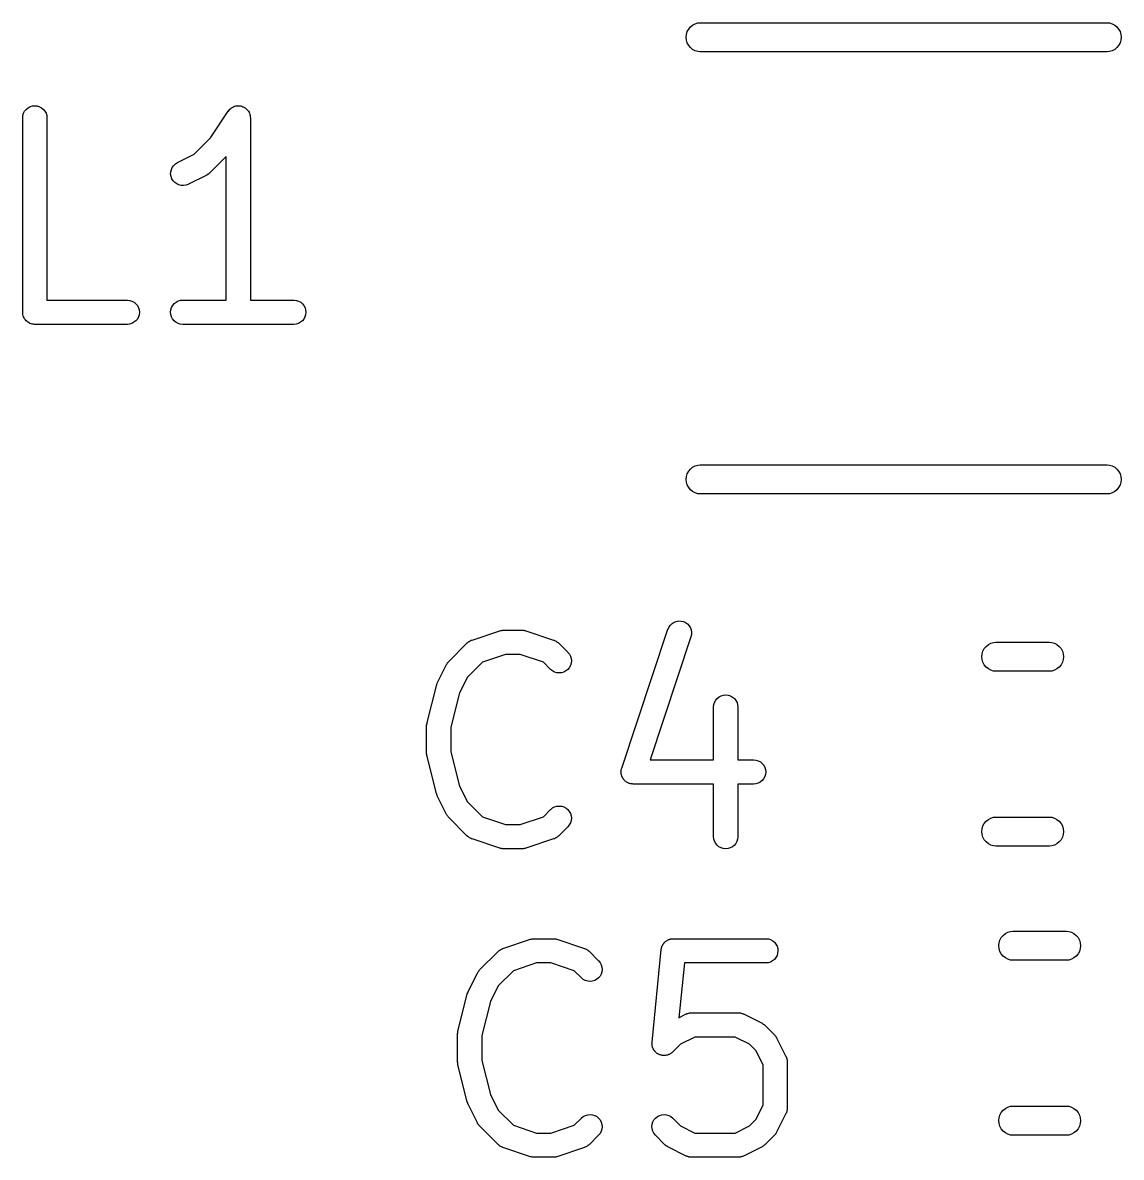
# Model space of a CAD drawing. Extents: x 128.9 to 162, y -124.8 to -58.6.
# Drawn here: x 132.913 to 137.436, y -82.581 to -77.91 of the extents above; entities that cross this region are included whole.
import ezdxf

# ---------------------------------------------------------------- set-up
doc = ezdxf.new("R2010")
doc.units = 0
doc.layers.add('BLACK', color=7, linetype='CONTINUOUS')

msp = doc.modelspace()

# ---------------------------------------------------------------- linework, layer by layer
at = {"layer": 'BLACK', "linetype": 'CONTINUOUS'}
for p, q in [((135.693, -77.9109), (135.702, -77.91)), ((135.702, -77.91), (137.378, -77.91)), ((137.378, -77.91), (137.387, -77.9109)), ((135.646, -77.9582), (135.649, -77.9469)), ((135.649, -77.9469), (135.655, -77.9365)), ((135.655, -77.9365), (135.662, -77.9274)), ((135.662, -77.9274), (135.671, -77.9199)), ((135.671, -77.9199), (135.682, -77.9143)), ((135.682, -77.9143), (135.693, -77.9109)), ((137.387, -77.9109), (137.398, -77.9143)), ((137.398, -77.9143), (137.409, -77.9199)), ((137.409, -77.9199), (137.418, -77.9274)), ((137.418, -77.9274), (137.425, -77.9365)), ((137.425, -77.9365), (137.431, -77.9469)), ((137.431, -77.9469), (137.434, -77.9582)), ((135.644, -77.97), (135.646, -77.9582)), ((135.646, -77.9818), (135.644, -77.97)), ((135.649, -77.9931), (135.646, -77.9818)), ((135.655, -78.0035), (135.649, -77.9931)), ((135.662, -78.0126), (135.655, -78.0035)), ((137.425, -78.0035), (137.418, -78.0126)), ((137.431, -77.9931), (137.425, -78.0035)), ((137.434, -77.9818), (137.431, -77.9931)), ((137.434, -77.9582), (137.436, -77.97)), ((137.436, -77.97), (137.434, -77.9818)), ((135.671, -78.0201), (135.662, -78.0126)), ((135.682, -78.0257), (135.671, -78.0201)), ((135.693, -78.0291), (135.682, -78.0257)), ((135.702, -78.03), (135.693, -78.0291)), ((137.378, -78.03), (135.702, -78.03)), ((137.387, -78.0291), (137.378, -78.03)), ((137.398, -78.0257), (137.387, -78.0291)), ((137.409, -78.0201), (137.398, -78.0257)), ((137.418, -78.0126), (137.409, -78.0201)), ((132.914, -78.2915), (132.917, -78.2822)), ((132.917, -78.2822), (132.921, -78.2737)), ((132.921, -78.2737), (132.928, -78.2662)), ((132.928, -78.2662), (132.935, -78.2601)), ((132.935, -78.2601), (132.944, -78.2555)), ((132.944, -78.2555), (132.953, -78.2528)), ((132.953, -78.2528), (132.963, -78.2519)), ((132.963, -78.2519), (132.973, -78.2529)), ((132.973, -78.2529), (132.982, -78.2558)), ((132.982, -78.2558), (132.991, -78.2605)), ((132.991, -78.2605), (132.998, -78.2667)), ((132.998, -78.2667), (133.004, -78.2742)), ((133.004, -78.2742), (133.009, -78.2828)), ((133.009, -78.2828), (133.012, -78.2922)), ((133.686, -78.3843), (133.759, -78.2742)), ((133.759, -78.2742), (133.76, -78.2737)), ((133.76, -78.2736), (133.763, -78.27)), ((133.76, -78.2737), (133.76, -78.2736)), ((133.76, -78.2737), (133.76, -78.2737)), ((133.76, -78.2737), (133.76, -78.2737)), ((133.763, -78.27), (133.766, -78.2662)), ((133.766, -78.2661), (133.77, -78.2631)), ((133.766, -78.2662), (133.766, -78.2661)), ((133.766, -78.2662), (133.766, -78.2662)), ((133.77, -78.2631), (133.773, -78.2601)), ((133.773, -78.26), (133.778, -78.2577)), ((133.773, -78.2601), (133.773, -78.26)), ((133.773, -78.26), (133.773, -78.26)), ((133.778, -78.2577), (133.782, -78.2555)), ((133.782, -78.2555), (133.787, -78.2541)), ((133.782, -78.2555), (133.782, -78.2555)), ((133.782, -78.2555), (133.782, -78.2555)), ((133.787, -78.2541), (133.791, -78.2528)), ((133.791, -78.2528), (133.791, -78.2528)), ((133.791, -78.2528), (133.792, -78.2528)), ((133.792, -78.2528), (133.796, -78.2523)), ((133.796, -78.2523), (133.801, -78.2519)), ((133.801, -78.2519), (133.801, -78.2519)), ((133.801, -78.2519), (133.806, -78.2524)), ((133.801, -78.2519), (133.801, -78.2519)), ((133.806, -78.2524), (133.811, -78.2529)), ((133.811, -78.2529), (133.811, -78.2529)), ((133.811, -78.2529), (133.811, -78.2529)), ((133.811, -78.2529), (133.815, -78.2542)), ((133.815, -78.2542), (133.82, -78.2558)), ((133.82, -78.2558), (133.82, -78.2558)), ((133.82, -78.2558), (133.82, -78.2558)), ((133.82, -78.2558), (133.824, -78.258)), ((133.824, -78.258), (133.829, -78.2605)), ((133.829, -78.2605), (133.829, -78.2605)), ((133.829, -78.2605), (133.829, -78.2605)), ((133.829, -78.2605), (133.832, -78.2635)), ((133.832, -78.2635), (133.836, -78.2667)), ((133.836, -78.2667), (133.836, -78.2667)), ((133.836, -78.2667), (133.836, -78.2667)), ((133.836, -78.2667), (133.839, -78.27)), ((133.839, -78.27), (133.842, -78.2742)), ((133.842, -78.2742), (133.842, -78.2743)), ((133.842, -78.2743), (133.842, -78.2743)), ((133.842, -78.2743), (133.845, -78.2784)), ((133.845, -78.2784), (133.847, -78.2828)), ((133.847, -78.2828), (133.847, -78.2829)), ((133.847, -78.2829), (133.847, -78.2829)), ((133.847, -78.2829), (133.848, -78.2875)), ((132.913, -78.3012), (132.914, -78.2915)), ((132.913, -78.3019), (132.913, -78.3012)), ((132.913, -79.1019), (132.913, -78.3019)), ((133.012, -78.2922), (133.013, -78.3019)), ((133.013, -78.3019), (133.013, -79.0519)), ((133.848, -78.2875), (133.85, -78.2922)), ((133.85, -78.2922), (133.85, -78.2922)), ((133.85, -78.2922), (133.85, -78.2923)), ((133.85, -78.2923), (133.85, -78.2971)), ((133.85, -78.2971), (133.851, -78.3019)), ((133.851, -78.3019), (133.851, -79.0519)), ((133.619, -78.4513), (133.686, -78.3843)), ((133.55, -78.4858), (133.619, -78.4513)), ((133.751, -78.4607), (133.684, -78.5277)), ((133.751, -79.0519), (133.751, -78.4607)), ((133.523, -78.524), (133.525, -78.5145)), ((133.525, -78.5145), (133.529, -78.5056)), ((133.529, -78.5056), (133.535, -78.4977)), ((133.535, -78.4977), (133.542, -78.4909)), ((133.542, -78.4909), (133.55, -78.4858)), ((133.522, -78.5338), (133.523, -78.524)), ((133.524, -78.5434), (133.522, -78.5338)), ((133.527, -78.5525), (133.524, -78.5434)), ((133.532, -78.5608), (133.527, -78.5525)), ((133.539, -78.568), (133.532, -78.5608)), ((133.671, -78.5371), (133.595, -78.5752)), ((133.673, -78.5356), (133.671, -78.5371)), ((133.676, -78.5343), (133.673, -78.5356)), ((133.677, -78.533), (133.676, -78.5343)), ((133.679, -78.5319), (133.677, -78.533)), ((133.681, -78.53), (133.679, -78.5319)), ((133.683, -78.5282), (133.681, -78.53)), ((133.684, -78.5277), (133.683, -78.5282)), ((133.547, -78.5737), (133.539, -78.568)), ((133.556, -78.5777), (133.547, -78.5737)), ((133.565, -78.58), (133.556, -78.5777)), ((133.575, -78.5804), (133.565, -78.58)), ((133.585, -78.5789), (133.575, -78.5804)), ((133.594, -78.5755), (133.585, -78.5789)), ((133.595, -78.5752), (133.594, -78.5755)), ((133.013, -79.0519), (133.344, -79.0519)), ((133.344, -79.0519), (133.344, -79.0519)), ((133.344, -79.0519), (133.354, -79.053)), ((133.354, -79.053), (133.363, -79.0559)), ((133.363, -79.0559), (133.372, -79.0606)), ((133.372, -79.0606), (133.379, -79.0669)), ((133.379, -79.0669), (133.386, -79.0745)), ((133.386, -79.0745), (133.39, -79.0832)), ((133.526, -79.0825), (133.531, -79.0739)), ((133.531, -79.0739), (133.537, -79.0664)), ((133.537, -79.0664), (133.545, -79.0603)), ((133.545, -79.0603), (133.553, -79.0557)), ((133.553, -79.0557), (133.563, -79.0529)), ((133.563, -79.0529), (133.572, -79.0519)), ((133.572, -79.0519), (133.751, -79.0519)), ((133.851, -79.0519), (134.029, -79.0519)), ((134.029, -79.0519), (134.03, -79.0519)), ((134.03, -79.0519), (134.04, -79.053)), ((134.04, -79.053), (134.049, -79.0559)), ((134.049, -79.0559), (134.058, -79.0606)), ((134.058, -79.0606), (134.065, -79.0669)), ((134.065, -79.0669), (134.071, -79.0745)), ((134.071, -79.0745), (134.076, -79.0832)), ((132.913, -79.1066), (132.913, -79.1019)), ((132.914, -79.1113), (132.913, -79.1066)), ((132.914, -79.1114), (132.914, -79.1113)), ((132.914, -79.1116), (132.914, -79.1114)), ((132.915, -79.1162), (132.914, -79.1116)), ((132.916, -79.1206), (132.915, -79.1162)), ((132.916, -79.1208), (132.916, -79.1206)), ((132.916, -79.121), (132.916, -79.1208)), ((132.919, -79.1252), (132.916, -79.121)), ((133.39, -79.1213), (133.385, -79.1299)), ((133.39, -79.0832), (133.393, -79.0925)), ((133.393, -79.112), (133.39, -79.1213)), ((133.393, -79.0925), (133.394, -79.1023)), ((133.394, -79.1023), (133.393, -79.112)), ((133.522, -79.1016), (133.523, -79.0918)), ((133.523, -79.1113), (133.522, -79.1016)), ((133.523, -79.0918), (133.526, -79.0825)), ((133.526, -79.1206), (133.523, -79.1113)), ((133.53, -79.1293), (133.526, -79.1206)), ((134.075, -79.1213), (134.071, -79.1299)), ((134.078, -79.112), (134.075, -79.1213)), ((134.076, -79.0832), (134.078, -79.0925)), ((134.078, -79.0925), (134.079, -79.1023)), ((134.079, -79.1023), (134.078, -79.112)), ((132.921, -79.1293), (132.919, -79.1252)), ((132.921, -79.1294), (132.921, -79.1293)), ((132.921, -79.1296), (132.921, -79.1294)), ((132.924, -79.1333), (132.921, -79.1296)), ((132.927, -79.1369), (132.924, -79.1333)), ((132.927, -79.137), (132.927, -79.1369)), ((132.927, -79.1371), (132.927, -79.137)), ((132.931, -79.1402), (132.927, -79.1371)), ((132.934, -79.1432), (132.931, -79.1402)), ((132.935, -79.1432), (132.934, -79.1432)), ((132.935, -79.1434), (132.935, -79.1432)), ((132.939, -79.1456), (132.935, -79.1434)), ((132.943, -79.1479), (132.939, -79.1456)), ((132.943, -79.148), (132.943, -79.1479)), ((132.943, -79.1479), (132.943, -79.1479)), ((132.948, -79.1494), (132.943, -79.148)), ((132.952, -79.1508), (132.948, -79.1494)), ((132.953, -79.1509), (132.952, -79.1508)), ((132.952, -79.1508), (132.952, -79.1508)), ((132.957, -79.1514), (132.953, -79.1509)), ((132.962, -79.1519), (132.957, -79.1514)), ((132.963, -79.1519), (132.962, -79.1519)), ((132.962, -79.1519), (132.962, -79.1519)), ((132.962, -79.1519), (132.962, -79.1519)), ((132.962, -79.1519), (132.962, -79.1519)), ((133.344, -79.1519), (132.963, -79.1519)), ((133.353, -79.151), (133.344, -79.1519)), ((133.363, -79.1481), (133.353, -79.151)), ((133.371, -79.1435), (133.363, -79.1481)), ((133.379, -79.1374), (133.371, -79.1435)), ((133.385, -79.1299), (133.379, -79.1374)), ((133.537, -79.1369), (133.53, -79.1293)), ((133.544, -79.1432), (133.537, -79.1369)), ((133.553, -79.1479), (133.544, -79.1432)), ((133.562, -79.1508), (133.553, -79.1479)), ((133.572, -79.1519), (133.562, -79.1508)), ((134.029, -79.1519), (133.572, -79.1519)), ((133.572, -79.1519), (133.572, -79.1519)), ((134.039, -79.151), (134.029, -79.1519)), ((134.048, -79.1481), (134.039, -79.151)), ((134.057, -79.1435), (134.048, -79.1481)), ((134.065, -79.1374), (134.057, -79.1435)), ((134.071, -79.1299), (134.065, -79.1374)), ((135.682, -79.7343), (135.693, -79.7309)), ((135.693, -79.7309), (135.702, -79.73)), ((135.702, -79.73), (137.378, -79.73)), ((137.378, -79.73), (137.387, -79.7309)), ((137.387, -79.7309), (137.398, -79.7343)), ((135.644, -79.79), (135.646, -79.7782)), ((135.646, -79.7782), (135.649, -79.7669)), ((135.649, -79.7669), (135.655, -79.7565)), ((135.655, -79.7565), (135.662, -79.7474)), ((135.662, -79.7474), (135.671, -79.7399)), ((135.671, -79.7399), (135.682, -79.7343)), ((137.398, -79.7343), (137.409, -79.7399)), ((137.409, -79.7399), (137.418, -79.7474)), ((137.418, -79.7474), (137.425, -79.7565)), ((137.425, -79.7565), (137.431, -79.7669)), ((137.431, -79.7669), (137.434, -79.7782)), ((137.434, -79.7782), (137.436, -79.79)), ((135.646, -79.8018), (135.644, -79.79)), ((135.649, -79.8131), (135.646, -79.8018)), ((135.655, -79.8235), (135.649, -79.8131)), ((135.662, -79.8326), (135.655, -79.8235)), ((137.425, -79.8235), (137.418, -79.8326)), ((137.431, -79.8131), (137.425, -79.8235)), ((137.434, -79.8018), (137.431, -79.8131)), ((137.436, -79.79), (137.434, -79.8018)), ((135.671, -79.8401), (135.662, -79.8326)), ((135.682, -79.8457), (135.671, -79.8401)), ((135.693, -79.8491), (135.682, -79.8457)), ((135.702, -79.85), (135.693, -79.8491)), ((137.378, -79.85), (135.702, -79.85)), ((137.387, -79.8491), (137.378, -79.85)), ((137.398, -79.8457), (137.387, -79.8491)), ((137.409, -79.8401), (137.398, -79.8457)), ((137.418, -79.8326), (137.409, -79.8401)), ((135.58, -80.3896), (135.587, -80.383)), ((135.587, -80.383), (135.595, -80.3779)), ((135.595, -80.3779), (135.604, -80.3745)), ((135.604, -80.3745), (135.614, -80.3729)), ((135.614, -80.3729), (135.624, -80.3733)), ((135.624, -80.3733), (135.633, -80.3755)), ((135.633, -80.3755), (135.642, -80.3795)), ((135.642, -80.3795), (135.65, -80.3852)), ((135.65, -80.3852), (135.657, -80.3923)), ((134.763, -80.4516), (134.877, -80.4135)), ((134.877, -80.4135), (134.878, -80.4133)), ((134.878, -80.4133), (134.881, -80.4127)), ((134.881, -80.4127), (134.883, -80.4119)), ((134.883, -80.4119), (134.885, -80.4117)), ((134.885, -80.4117), (134.887, -80.4112)), ((134.887, -80.4112), (134.89, -80.4112)), ((134.89, -80.4112), (134.893, -80.4109)), ((134.893, -80.4109), (134.969, -80.4109)), ((134.969, -80.4109), (134.97, -80.4109)), ((134.97, -80.4109), (134.973, -80.4112)), ((134.973, -80.4112), (134.976, -80.4113)), ((134.976, -80.4113), (134.978, -80.4118)), ((134.978, -80.4118), (134.98, -80.412)), ((134.98, -80.412), (134.982, -80.4128)), ((134.982, -80.4128), (134.985, -80.4135)), ((134.985, -80.4135), (135.099, -80.4516)), ((135.379, -80.9784), (135.569, -80.407)), ((135.569, -80.407), (135.57, -80.4063)), ((135.57, -80.4063), (135.574, -80.3975)), ((135.574, -80.3975), (135.58, -80.3896)), ((135.657, -80.3923), (135.662, -80.4006)), ((135.662, -80.4006), (135.665, -80.4097)), ((135.667, -80.4291), (135.664, -80.4386)), ((135.665, -80.4097), (135.667, -80.4194)), ((135.667, -80.4194), (135.667, -80.4291)), ((134.667, -80.5398), (134.743, -80.4636)), ((134.743, -80.4636), (134.744, -80.4632)), ((134.744, -80.4632), (134.745, -80.4622)), ((134.745, -80.4622), (134.746, -80.4612)), ((134.746, -80.4612), (134.749, -80.4592)), ((134.749, -80.4592), (134.752, -80.4571)), ((134.752, -80.4571), (134.753, -80.4564)), ((134.753, -80.4564), (134.754, -80.4555)), ((134.754, -80.4555), (134.757, -80.4541)), ((134.757, -80.4541), (134.76, -80.4526)), ((134.76, -80.4526), (134.762, -80.4522)), ((134.762, -80.4522), (134.763, -80.4516)), ((135.099, -80.4516), (135.1, -80.4518)), ((135.1, -80.4518), (135.101, -80.4524)), ((135.101, -80.4524), (135.103, -80.4528)), ((135.103, -80.4528), (135.106, -80.4545)), ((135.106, -80.4545), (135.109, -80.4559)), ((135.109, -80.4559), (135.11, -80.4568)), ((135.11, -80.4568), (135.111, -80.4574)), ((135.111, -80.4574), (135.114, -80.4596)), ((135.114, -80.4596), (135.117, -80.4616)), ((135.117, -80.4616), (135.118, -80.4627)), ((135.118, -80.4627), (135.119, -80.4636)), ((135.119, -80.4636), (135.157, -80.5017)), ((135.664, -80.4386), (135.496, -80.9442)), ((136.872, -80.4865), (136.88, -80.4774)), ((136.88, -80.4774), (136.889, -80.4699)), ((136.889, -80.4699), (136.899, -80.4643)), ((136.899, -80.4643), (136.91, -80.4609)), ((136.91, -80.4609), (136.919, -80.46)), ((136.919, -80.46), (137.141, -80.46)), ((137.141, -80.46), (137.15, -80.4609)), ((137.15, -80.4609), (137.161, -80.4643)), ((137.161, -80.4643), (137.171, -80.4699)), ((137.171, -80.4699), (137.18, -80.4774)), ((137.18, -80.4774), (137.188, -80.4865)), ((134.901, -80.5109), (134.806, -80.5427)), ((134.961, -80.5109), (134.901, -80.5109)), ((135.057, -80.5427), (134.961, -80.5109)), ((135.157, -80.5017), (135.158, -80.5022)), ((135.158, -80.5022), (135.164, -80.5099)), ((135.164, -80.5099), (135.168, -80.5185)), ((135.168, -80.5185), (135.171, -80.5279)), ((136.862, -80.52), (136.863, -80.5082)), ((136.863, -80.5318), (136.862, -80.52)), ((136.863, -80.5082), (136.866, -80.4969)), ((136.866, -80.4969), (136.872, -80.4865)), ((137.188, -80.4865), (137.194, -80.4969)), ((137.194, -80.4969), (137.197, -80.5082)), ((137.197, -80.5082), (137.198, -80.52)), ((137.198, -80.52), (137.197, -80.5318)), ((134.62, -80.629), (134.658, -80.5528)), ((134.658, -80.5522), (134.66, -80.5499)), ((134.658, -80.5528), (134.658, -80.5522)), ((134.66, -80.5499), (134.661, -80.5474)), ((134.661, -80.5474), (134.662, -80.5458)), ((134.662, -80.5458), (134.664, -80.544)), ((134.664, -80.544), (134.665, -80.542)), ((134.665, -80.542), (134.667, -80.5398)), ((134.806, -80.5427), (134.744, -80.6048)), ((135.086, -80.5725), (135.057, -80.5427)), ((135.094, -80.5786), (135.086, -80.5725)), ((135.157, -80.5727), (135.149, -80.5788)), ((135.163, -80.5652), (135.157, -80.5727)), ((135.168, -80.5566), (135.163, -80.5652)), ((135.171, -80.5473), (135.168, -80.5566)), ((135.171, -80.5279), (135.172, -80.5376)), ((135.172, -80.5376), (135.171, -80.5473)), ((136.866, -80.5431), (136.863, -80.5318)), ((136.872, -80.5535), (136.866, -80.5431)), ((136.88, -80.5626), (136.872, -80.5535)), ((136.889, -80.5701), (136.88, -80.5626)), ((136.899, -80.5757), (136.889, -80.5701)), ((137.171, -80.5701), (137.161, -80.5757)), ((137.18, -80.5626), (137.171, -80.5701)), ((137.188, -80.5535), (137.18, -80.5626)), ((137.194, -80.5431), (137.188, -80.5535)), ((137.197, -80.5318), (137.194, -80.5431)), ((134.744, -80.6048), (134.712, -80.6688)), ((135.102, -80.5833), (135.094, -80.5786)), ((135.112, -80.5861), (135.102, -80.5833)), ((135.121, -80.5871), (135.112, -80.5861)), ((135.131, -80.5862), (135.121, -80.5871)), ((135.141, -80.5834), (135.131, -80.5862)), ((135.149, -80.5788), (135.141, -80.5834)), ((136.91, -80.5791), (136.899, -80.5757)), ((136.919, -80.58), (136.91, -80.5791)), ((137.141, -80.58), (136.919, -80.58)), ((137.15, -80.5791), (137.141, -80.58)), ((137.161, -80.5757), (137.15, -80.5791)), ((134.578, -80.7916), (134.616, -80.6393)), ((134.616, -80.6381), (134.618, -80.6338)), ((134.616, -80.6384), (134.616, -80.6381)), ((134.616, -80.6386), (134.616, -80.6384)), ((134.616, -80.6393), (134.616, -80.6386)), ((134.618, -80.6338), (134.62, -80.6294)), ((134.62, -80.6292), (134.62, -80.629)), ((134.62, -80.6294), (134.62, -80.6292)), ((134.712, -80.6688), (134.676, -80.8099)), ((135.758, -80.7172), (135.761, -80.7079)), ((135.761, -80.7079), (135.766, -80.6993)), ((135.766, -80.6993), (135.772, -80.6918)), ((135.772, -80.6918), (135.78, -80.6857)), ((135.78, -80.6857), (135.789, -80.6812)), ((135.789, -80.6812), (135.798, -80.6785)), ((135.798, -80.6785), (135.808, -80.6776)), ((135.808, -80.6776), (135.817, -80.6786)), ((135.817, -80.6786), (135.827, -80.6815)), ((135.827, -80.6815), (135.835, -80.6861)), ((135.835, -80.6861), (135.843, -80.6923)), ((135.843, -80.6923), (135.849, -80.6999)), ((135.849, -80.6999), (135.854, -80.7085)), ((135.854, -80.7085), (135.856, -80.7179)), ((135.757, -80.7269), (135.758, -80.7172)), ((135.757, -80.7276), (135.757, -80.7269)), ((135.757, -80.9442), (135.757, -80.7276)), ((135.856, -80.7179), (135.857, -80.7276)), ((135.857, -80.7276), (135.857, -80.9442)), ((134.576, -80.8013), (134.577, -80.7973)), ((134.577, -80.8022), (134.576, -80.8013)), ((134.576, -80.8031), (134.577, -80.8022)), ((134.576, -80.8038), (134.576, -80.8031)), ((134.576, -80.918), (134.576, -80.8038)), ((134.577, -80.7973), (134.578, -80.7934)), ((134.578, -80.7925), (134.578, -80.7916)), ((134.578, -80.7934), (134.578, -80.7925)), ((134.676, -80.8099), (134.676, -80.9119)), ((134.577, -80.9189), (134.576, -80.918)), ((134.576, -80.9198), (134.577, -80.9189)), ((134.577, -80.9238), (134.576, -80.9198)), ((134.577, -80.9278), (134.577, -80.9238)), ((134.578, -80.9286), (134.577, -80.9278)), ((134.578, -80.9295), (134.578, -80.9286)), ((134.578, -80.9302), (134.578, -80.9295)), ((134.616, -81.0826), (134.578, -80.9302)), ((134.676, -80.9119), (134.712, -81.053)), ((135.496, -80.9442), (135.757, -80.9442)), ((135.857, -80.9442), (135.922, -80.9442)), ((135.922, -80.9442), (135.922, -80.9442)), ((135.922, -80.9442), (135.932, -80.9453)), ((135.932, -80.9453), (135.941, -80.9483)), ((135.376, -80.9939), (135.377, -80.9909)), ((135.377, -80.9842), (135.378, -80.9813)), ((135.377, -80.9861), (135.377, -80.9842)), ((135.377, -80.9879), (135.377, -80.9861)), ((135.377, -80.9909), (135.377, -80.9879)), ((135.378, -80.9813), (135.379, -80.9784)), ((135.941, -80.9483), (135.95, -80.953)), ((135.95, -80.953), (135.957, -80.9593)), ((135.957, -80.9593), (135.964, -80.9669)), ((135.964, -80.9669), (135.968, -80.9755)), ((135.968, -80.9755), (135.971, -80.9849)), ((135.971, -80.9849), (135.972, -80.9946)), ((135.377, -80.9958), (135.376, -80.9939)), ((135.377, -80.9977), (135.377, -80.9958)), ((135.377, -81.0006), (135.377, -80.9977)), ((135.377, -81.0036), (135.377, -81.0006)), ((135.378, -81.0054), (135.377, -81.0036)), ((135.378, -81.0073), (135.378, -81.0054)), ((135.379, -81.0101), (135.378, -81.0073)), ((135.38, -81.013), (135.379, -81.0101)), ((135.381, -81.0147), (135.38, -81.013)), ((135.382, -81.0164), (135.381, -81.0147)), ((135.383, -81.019), (135.382, -81.0164)), ((135.385, -81.0216), (135.383, -81.019)), ((135.386, -81.0231), (135.385, -81.0216)), ((135.387, -81.0247), (135.386, -81.0231)), ((135.389, -81.0269), (135.387, -81.0247)), ((135.391, -81.0292), (135.389, -81.0269)), ((135.392, -81.0304), (135.391, -81.0292)), ((135.393, -81.0318), (135.392, -81.0304)), ((135.396, -81.0336), (135.393, -81.0318)), ((135.398, -81.0355), (135.396, -81.0336)), ((135.4, -81.0364), (135.398, -81.0355)), ((135.401, -81.0375), (135.4, -81.0364)), ((135.404, -81.0388), (135.401, -81.0375)), ((135.407, -81.0402), (135.404, -81.0388)), ((135.949, -81.0359), (135.941, -81.0405)), ((135.957, -81.0297), (135.949, -81.0359)), ((135.963, -81.0222), (135.957, -81.0297)), ((135.968, -81.0136), (135.963, -81.0222)), ((135.971, -81.0043), (135.968, -81.0136)), ((135.972, -80.9946), (135.971, -81.0043)), ((134.616, -81.0828), (134.616, -81.0826)), ((134.616, -81.083), (134.616, -81.0828)), ((134.618, -81.0873), (134.616, -81.083)), ((134.712, -81.053), (134.744, -81.117)), ((135.409, -81.0408), (135.407, -81.0402)), ((135.41, -81.0416), (135.409, -81.0408)), ((135.413, -81.0422), (135.41, -81.0416)), ((135.416, -81.0431), (135.413, -81.0422)), ((135.418, -81.0434), (135.416, -81.0431)), ((135.42, -81.0438), (135.418, -81.0434)), ((135.423, -81.0439), (135.42, -81.0438)), ((135.426, -81.0442), (135.423, -81.0439)), ((135.757, -81.0442), (135.426, -81.0442)), ((135.426, -81.0442), (135.426, -81.0442)), ((135.757, -81.2609), (135.757, -81.0442)), ((135.922, -81.0442), (135.857, -81.0442)), ((135.857, -81.0442), (135.857, -81.2609)), ((135.931, -81.0433), (135.922, -81.0442)), ((135.941, -81.0405), (135.931, -81.0433)), ((134.619, -81.0917), (134.618, -81.0873)), ((134.619, -81.0919), (134.619, -81.0917)), ((134.619, -81.0922), (134.619, -81.0919)), ((134.62, -81.0928), (134.619, -81.0922)), ((134.658, -81.169), (134.62, -81.0928)), ((134.744, -81.117), (134.806, -81.1791)), ((134.659, -81.1714), (134.658, -81.169)), ((134.661, -81.1739), (134.659, -81.1714)), ((134.662, -81.1755), (134.661, -81.1739)), ((134.663, -81.1772), (134.662, -81.1755)), ((134.665, -81.1793), (134.663, -81.1772)), ((134.667, -81.1815), (134.665, -81.1793)), ((134.806, -81.1791), (134.901, -81.2109)), ((134.961, -81.2109), (135.057, -81.1791)), ((135.057, -81.1791), (135.086, -81.1494)), ((135.086, -81.1494), (135.087, -81.1489)), ((135.087, -81.1489), (135.094, -81.1428)), ((135.094, -81.1428), (135.103, -81.1383)), ((135.103, -81.1383), (135.112, -81.1356)), ((135.112, -81.1356), (135.122, -81.1347)), ((135.122, -81.1347), (135.132, -81.1358)), ((135.132, -81.1358), (135.141, -81.1387)), ((135.141, -81.1387), (135.15, -81.1434)), ((135.15, -81.1434), (135.157, -81.1496)), ((135.157, -81.1496), (135.163, -81.1572)), ((135.163, -81.1572), (135.168, -81.1658)), ((135.168, -81.1658), (135.171, -81.1752)), ((135.171, -81.1752), (135.172, -81.1849)), ((136.91, -81.1809), (136.919, -81.18)), ((136.919, -81.18), (137.141, -81.18)), ((137.141, -81.18), (137.15, -81.1809)), ((134.667, -81.182), (134.667, -81.1815)), ((134.743, -81.2582), (134.667, -81.182)), ((134.901, -81.2109), (134.961, -81.2109)), ((135.157, -81.2201), (135.119, -81.2582)), ((135.163, -81.2125), (135.157, -81.2201)), ((135.168, -81.2039), (135.163, -81.2125)), ((135.171, -81.1946), (135.168, -81.2039)), ((135.172, -81.1849), (135.171, -81.1946)), ((136.863, -81.2282), (136.866, -81.2169)), ((136.866, -81.2169), (136.872, -81.2065)), ((136.872, -81.2065), (136.88, -81.1974)), ((136.88, -81.1974), (136.889, -81.1899)), ((136.889, -81.1899), (136.899, -81.1843)), ((136.899, -81.1843), (136.91, -81.1809)), ((137.15, -81.1809), (137.161, -81.1843)), ((137.161, -81.1843), (137.171, -81.1899)), ((137.171, -81.1899), (137.18, -81.1974)), ((137.18, -81.1974), (137.188, -81.2065)), ((137.188, -81.2065), (137.194, -81.2169)), ((137.194, -81.2169), (137.197, -81.2282)), ((134.745, -81.2591), (134.743, -81.2582)), ((134.746, -81.2602), (134.745, -81.2591)), ((134.748, -81.2622), (134.746, -81.2602)), ((134.751, -81.2644), (134.748, -81.2622)), ((134.752, -81.2651), (134.751, -81.2644)), ((134.753, -81.2659), (134.752, -81.2651)), ((134.757, -81.2674), (134.753, -81.2659)), ((134.76, -81.269), (134.757, -81.2674)), ((134.761, -81.2694), (134.76, -81.269)), ((134.762, -81.27), (134.761, -81.2694)), ((134.763, -81.2702), (134.762, -81.27)), ((134.877, -81.3083), (134.763, -81.2702)), ((135.099, -81.2702), (134.985, -81.3083)), ((135.101, -81.2696), (135.099, -81.2702)), ((135.102, -81.2692), (135.101, -81.2696)), ((135.105, -81.2677), (135.102, -81.2692)), ((135.108, -81.2663), (135.105, -81.2677)), ((135.109, -81.2654), (135.108, -81.2663)), ((135.111, -81.2647), (135.109, -81.2654)), ((135.113, -81.2626), (135.111, -81.2647)), ((135.116, -81.2606), (135.113, -81.2626)), ((135.117, -81.2596), (135.116, -81.2606)), ((135.118, -81.2587), (135.117, -81.2596)), ((135.119, -81.2582), (135.118, -81.2587)), ((135.758, -81.2706), (135.757, -81.2609)), ((135.761, -81.28), (135.758, -81.2706)), ((135.856, -81.2713), (135.853, -81.2806)), ((135.857, -81.2616), (135.856, -81.2713)), ((135.857, -81.2609), (135.857, -81.2616)), ((136.862, -81.24), (136.863, -81.2282)), ((136.863, -81.2518), (136.862, -81.24)), ((136.866, -81.2631), (136.863, -81.2518)), ((136.872, -81.2735), (136.866, -81.2631)), ((136.88, -81.2826), (136.872, -81.2735)), ((137.188, -81.2735), (137.18, -81.2826)), ((137.194, -81.2631), (137.188, -81.2735)), ((137.197, -81.2518), (137.194, -81.2631)), ((137.197, -81.2282), (137.198, -81.24)), ((137.198, -81.24), (137.197, -81.2518)), ((134.88, -81.309), (134.877, -81.3083)), ((134.883, -81.3098), (134.88, -81.309)), ((134.885, -81.31), (134.883, -81.3098)), ((134.887, -81.3105), (134.885, -81.31)), ((134.89, -81.3106), (134.887, -81.3105)), ((134.892, -81.3109), (134.89, -81.3106)), ((134.893, -81.3109), (134.892, -81.3109)), ((134.969, -81.3109), (134.893, -81.3109)), ((134.972, -81.3106), (134.969, -81.3109)), ((134.975, -81.3106), (134.972, -81.3106)), ((134.977, -81.3102), (134.975, -81.3106)), ((134.979, -81.31), (134.977, -81.3102)), ((134.982, -81.3091), (134.979, -81.31)), ((134.984, -81.3086), (134.982, -81.3091)), ((134.985, -81.3083), (134.984, -81.3086)), ((135.766, -81.2886), (135.761, -81.28)), ((135.772, -81.2961), (135.766, -81.2886)), ((135.779, -81.3024), (135.772, -81.2961)), ((135.788, -81.307), (135.779, -81.3024)), ((135.797, -81.3099), (135.788, -81.307)), ((135.807, -81.3109), (135.797, -81.3099)), ((135.817, -81.31), (135.807, -81.3109)), ((135.826, -81.3073), (135.817, -81.31)), ((135.835, -81.3027), (135.826, -81.3073)), ((135.842, -81.2966), (135.835, -81.3027)), ((135.849, -81.2892), (135.842, -81.2966)), ((135.853, -81.2806), (135.849, -81.2892)), ((136.889, -81.2901), (136.88, -81.2826)), ((136.899, -81.2957), (136.889, -81.2901)), ((136.91, -81.2991), (136.899, -81.2957)), ((136.919, -81.3), (136.91, -81.2991)), ((137.141, -81.3), (136.919, -81.3)), ((137.15, -81.2991), (137.141, -81.3)), ((137.161, -81.2957), (137.15, -81.2991)), ((137.171, -81.2901), (137.161, -81.2957)), ((137.18, -81.2826), (137.171, -81.2901)), ((134.89, -81.7216), (135.004, -81.6835)), ((135.004, -81.6835), (135.005, -81.6833)), ((135.005, -81.6833), (135.008, -81.6827)), ((135.008, -81.6827), (135.01, -81.6819)), ((135.01, -81.6819), (135.012, -81.6817)), ((135.012, -81.6817), (135.014, -81.6812)), ((135.014, -81.6812), (135.017, -81.6812)), ((135.017, -81.6812), (135.02, -81.6809)), ((135.02, -81.6809), (135.096, -81.6809)), ((135.096, -81.6809), (135.097, -81.6809)), ((135.097, -81.6809), (135.1, -81.6812)), ((135.1, -81.6812), (135.103, -81.6813)), ((135.103, -81.6813), (135.105, -81.6818)), ((135.105, -81.6818), (135.107, -81.682)), ((135.107, -81.682), (135.109, -81.6828)), ((135.109, -81.6828), (135.112, -81.6835)), ((135.112, -81.6835), (135.226, -81.7216)), ((135.556, -81.6954), (135.558, -81.6937)), ((135.558, -81.6937), (135.56, -81.6919)), ((135.56, -81.6919), (135.562, -81.6907)), ((135.562, -81.6907), (135.564, -81.6893)), ((135.564, -81.6893), (135.566, -81.688)), ((135.566, -81.688), (135.568, -81.6865)), ((135.568, -81.6865), (135.571, -81.6857)), ((135.571, -81.6857), (135.572, -81.6847)), ((135.572, -81.6847), (135.575, -81.6839)), ((135.575, -81.6839), (135.577, -81.6829)), ((135.577, -81.6829), (135.58, -81.6825)), ((135.58, -81.6825), (135.582, -81.6819)), ((135.582, -81.6819), (135.584, -81.6816)), ((135.584, -81.6816), (135.587, -81.6811)), ((135.587, -81.6811), (135.589, -81.6811)), ((135.589, -81.6811), (135.592, -81.6809)), ((135.592, -81.6809), (135.972, -81.6809)), ((135.972, -81.6809), (135.973, -81.6809)), ((135.973, -81.6809), (135.983, -81.682)), ((135.983, -81.682), (135.992, -81.6849)), ((135.992, -81.6849), (136.001, -81.6896)), ((136.001, -81.6896), (136.008, -81.6959)), ((136.933, -81.6982), (136.936, -81.6869)), ((136.936, -81.6869), (136.942, -81.6765)), ((136.942, -81.6765), (136.95, -81.6674)), ((136.95, -81.6674), (136.959, -81.6599)), ((136.959, -81.6599), (136.969, -81.6543)), ((136.969, -81.6543), (136.98, -81.6509)), ((136.98, -81.6509), (136.989, -81.65)), ((136.989, -81.65), (137.211, -81.65)), ((137.211, -81.65), (137.22, -81.6509)), ((137.22, -81.6509), (137.231, -81.6543)), ((137.231, -81.6543), (137.241, -81.6599)), ((137.241, -81.6599), (137.25, -81.6674)), ((137.25, -81.6674), (137.258, -81.6765)), ((137.258, -81.6765), (137.264, -81.6869)), ((137.264, -81.6869), (137.267, -81.6982)), ((134.794, -81.8098), (134.87, -81.7336)), ((134.87, -81.7336), (134.871, -81.7332)), ((134.871, -81.7332), (134.872, -81.7322)), ((134.872, -81.7322), (134.873, -81.7312)), ((134.873, -81.7312), (134.876, -81.7292)), ((134.876, -81.7292), (134.879, -81.7271)), ((134.879, -81.7271), (134.88, -81.7264)), ((134.88, -81.7264), (134.881, -81.7255)), ((134.881, -81.7255), (134.884, -81.7241)), ((134.884, -81.7241), (134.887, -81.7226)), ((134.887, -81.7226), (134.889, -81.7222)), ((134.889, -81.7222), (134.89, -81.7216)), ((135.226, -81.7216), (135.227, -81.7218)), ((135.227, -81.7218), (135.228, -81.7224)), ((135.228, -81.7224), (135.23, -81.7228)), ((135.23, -81.7228), (135.233, -81.7245)), ((135.233, -81.7245), (135.236, -81.7259)), ((135.236, -81.7259), (135.237, -81.7268)), ((135.237, -81.7268), (135.238, -81.7274)), ((135.238, -81.7274), (135.241, -81.7296)), ((135.241, -81.7296), (135.244, -81.7316)), ((135.244, -81.7316), (135.245, -81.7327)), ((135.245, -81.7327), (135.246, -81.7336)), ((135.246, -81.7336), (135.284, -81.7717)), ((135.504, -82.1069), (135.542, -81.7259)), ((135.542, -81.7231), (135.543, -81.7208)), ((135.542, -81.7252), (135.542, -81.7231)), ((135.542, -81.7259), (135.542, -81.7252)), ((135.543, -81.7183), (135.544, -81.7157)), ((135.543, -81.7208), (135.543, -81.7183)), ((135.544, -81.7157), (135.545, -81.7137)), ((135.545, -81.7115), (135.547, -81.7092)), ((135.545, -81.7137), (135.545, -81.7115)), ((135.547, -81.7092), (135.548, -81.7067)), ((135.548, -81.7067), (135.549, -81.7049)), ((135.549, -81.7049), (135.55, -81.7029)), ((135.55, -81.7029), (135.552, -81.7009)), ((135.552, -81.7009), (135.553, -81.6987)), ((135.553, -81.6987), (135.555, -81.6971)), ((135.555, -81.6971), (135.556, -81.6954)), ((136.008, -81.6959), (136.014, -81.7035)), ((136.014, -81.7035), (136.019, -81.7122)), ((136.019, -81.7122), (136.022, -81.7215)), ((136.022, -81.7313), (136.021, -81.741)), ((136.022, -81.7215), (136.022, -81.7313)), ((136.932, -81.71), (136.933, -81.6982)), ((136.933, -81.7218), (136.932, -81.71)), ((136.936, -81.7331), (136.933, -81.7218)), ((136.942, -81.7435), (136.936, -81.7331)), ((137.264, -81.7331), (137.258, -81.7435)), ((137.267, -81.7218), (137.264, -81.7331)), ((137.267, -81.6982), (137.268, -81.71)), ((137.268, -81.71), (137.267, -81.7218)), ((135.028, -81.7809), (134.933, -81.8127)), ((135.088, -81.7809), (135.028, -81.7809)), ((135.184, -81.8127), (135.088, -81.7809)), ((135.284, -81.7717), (135.285, -81.7722)), ((135.285, -81.7722), (135.291, -81.7799)), ((135.291, -81.7799), (135.295, -81.7885)), ((135.637, -81.7809), (135.614, -82.0065)), ((135.972, -81.7809), (135.637, -81.7809)), ((135.982, -81.78), (135.972, -81.7809)), ((135.992, -81.7771), (135.982, -81.78)), ((136, -81.7725), (135.992, -81.7771)), ((136.008, -81.7664), (136, -81.7725)), ((136.014, -81.7589), (136.008, -81.7664)), ((136.019, -81.7503), (136.014, -81.7589)), ((136.021, -81.741), (136.019, -81.7503)), ((136.95, -81.7526), (136.942, -81.7435)), ((136.959, -81.7601), (136.95, -81.7526)), ((136.969, -81.7657), (136.959, -81.7601)), ((136.98, -81.7691), (136.969, -81.7657)), ((136.989, -81.77), (136.98, -81.7691)), ((137.211, -81.77), (136.989, -81.77)), ((137.22, -81.7691), (137.211, -81.77)), ((137.231, -81.7657), (137.22, -81.7691)), ((137.241, -81.7601), (137.231, -81.7657)), ((137.25, -81.7526), (137.241, -81.7601)), ((137.258, -81.7435), (137.25, -81.7526)), ((134.747, -81.899), (134.785, -81.8228)), ((134.785, -81.8222), (134.787, -81.8199)), ((134.785, -81.8228), (134.785, -81.8222)), ((134.787, -81.8199), (134.788, -81.8174)), ((134.788, -81.8174), (134.789, -81.8158)), ((134.789, -81.8158), (134.791, -81.814)), ((134.791, -81.814), (134.792, -81.812)), ((134.792, -81.812), (134.794, -81.8098)), ((134.933, -81.8127), (134.871, -81.8748)), ((135.213, -81.8424), (135.184, -81.8127)), ((135.295, -81.8266), (135.29, -81.8352)), ((135.295, -81.7885), (135.298, -81.7979)), ((135.298, -81.8173), (135.295, -81.8266)), ((135.298, -81.7979), (135.299, -81.8076)), ((135.299, -81.8076), (135.298, -81.8173)), ((134.871, -81.8748), (134.839, -81.9388)), ((135.221, -81.8486), (135.213, -81.8424)), ((135.229, -81.8533), (135.221, -81.8486)), ((135.239, -81.8561), (135.229, -81.8533)), ((135.248, -81.8571), (135.239, -81.8561)), ((135.258, -81.8562), (135.248, -81.8571)), ((135.268, -81.8534), (135.258, -81.8562)), ((135.276, -81.8488), (135.268, -81.8534)), ((135.284, -81.8427), (135.276, -81.8488)), ((135.29, -81.8352), (135.284, -81.8427)), ((134.705, -82.0616), (134.743, -81.9093)), ((134.743, -81.9081), (134.745, -81.9038)), ((134.743, -81.9084), (134.743, -81.9081)), ((134.743, -81.9086), (134.743, -81.9084)), ((134.743, -81.9093), (134.743, -81.9086)), ((134.745, -81.9038), (134.747, -81.8994)), ((134.747, -81.8992), (134.747, -81.899)), ((134.747, -81.8994), (134.747, -81.8992)), ((134.839, -81.9388), (134.803, -82.0799)), ((135.614, -82.0065), (135.645, -81.9909)), ((135.645, -81.9909), (135.646, -81.9906)), ((135.646, -81.9906), (135.647, -81.9901)), ((135.647, -81.9901), (135.649, -81.9894)), ((135.649, -81.9894), (135.652, -81.9884)), ((135.652, -81.9884), (135.655, -81.9873)), ((135.655, -81.9873), (135.657, -81.987)), ((135.657, -81.987), (135.658, -81.9866)), ((135.658, -81.9866), (135.661, -81.9863)), ((135.661, -81.9863), (135.665, -81.9858)), ((135.665, -81.9858), (135.666, -81.9858)), ((135.666, -81.9858), (135.668, -81.9857)), ((135.668, -81.9857), (135.858, -81.9857)), ((135.858, -81.9857), (135.859, -81.9857)), ((135.859, -81.9857), (135.86, -81.9858)), ((135.86, -81.9858), (135.862, -81.9858)), ((135.862, -81.9858), (135.865, -81.9864)), ((135.865, -81.9864), (135.869, -81.9868)), ((135.869, -81.9868), (135.87, -81.9872)), ((135.87, -81.9872), (135.871, -81.9875)), ((135.871, -81.9875), (135.875, -81.9887)), ((135.875, -81.9887), (135.878, -81.9897)), ((135.878, -81.9897), (135.879, -81.9904)), ((135.879, -81.9904), (135.881, -81.9909)), ((135.881, -81.9909), (135.957, -82.029)), ((134.703, -82.0713), (134.704, -82.0673)), ((134.704, -82.0673), (134.705, -82.0634)), ((134.705, -82.0625), (134.705, -82.0616)), ((134.705, -82.0634), (134.705, -82.0625)), ((135.957, -82.029), (135.957, -82.0294)), ((135.957, -82.0294), (135.96, -82.0309)), ((135.96, -82.0309), (135.962, -82.0322)), ((135.962, -82.0322), (135.964, -82.0335)), ((135.964, -82.0335), (135.966, -82.0347)), ((135.966, -82.0347), (135.968, -82.0366)), ((135.968, -82.0366), (135.97, -82.0384)), ((135.97, -82.0384), (136.008, -82.0765)), ((134.704, -82.0722), (134.703, -82.0713)), ((134.703, -82.0731), (134.704, -82.0722)), ((134.703, -82.0738), (134.703, -82.0731)), ((134.703, -82.188), (134.703, -82.0738)), ((134.803, -82.0799), (134.803, -82.1819)), ((135.503, -82.1117), (135.504, -82.1093)), ((135.504, -82.1142), (135.503, -82.1117)), ((135.504, -82.1093), (135.504, -82.1069)), ((135.504, -82.1166), (135.504, -82.1142)), ((135.68, -82.0857), (135.621, -82.1149)), ((135.846, -82.0857), (135.68, -82.0857)), ((135.905, -82.1149), (135.846, -82.0857)), ((136.008, -82.0765), (136.008, -82.077)), ((136.008, -82.077), (136.01, -82.0792)), ((136.01, -82.0792), (136.012, -82.0812)), ((136.012, -82.0812), (136.013, -82.083)), ((136.013, -82.083), (136.014, -82.0846)), ((136.014, -82.0846), (136.016, -82.0871)), ((136.016, -82.0871), (136.017, -82.0895)), ((136.017, -82.0895), (136.055, -82.1657)), ((135.504, -82.119), (135.504, -82.1166)), ((135.504, -82.1214), (135.504, -82.119)), ((135.505, -82.1238), (135.504, -82.1214)), ((135.506, -82.1262), (135.505, -82.1238)), ((135.506, -82.1285), (135.506, -82.1262)), ((135.507, -82.1307), (135.506, -82.1285)), ((135.508, -82.1329), (135.507, -82.1307)), ((135.509, -82.1352), (135.508, -82.1329)), ((135.511, -82.1373), (135.509, -82.1352)), ((135.512, -82.1394), (135.511, -82.1373)), ((135.513, -82.1413), (135.512, -82.1394)), ((135.515, -82.1434), (135.513, -82.1413)), ((135.516, -82.1451), (135.515, -82.1434)), ((135.518, -82.147), (135.516, -82.1451)), ((135.52, -82.1486), (135.518, -82.147)), ((135.521, -82.1503), (135.52, -82.1486)), ((135.523, -82.1517), (135.521, -82.1503)), ((135.525, -82.1532), (135.523, -82.1517)), ((135.528, -82.1544), (135.525, -82.1532)), ((135.53, -82.1558), (135.528, -82.1544)), ((135.532, -82.1567), (135.53, -82.1558)), ((135.534, -82.1579), (135.532, -82.1567)), ((135.536, -82.1586), (135.534, -82.1579)), ((135.539, -82.1596), (135.536, -82.1586)), ((135.541, -82.1601), (135.539, -82.1596)), ((135.543, -82.1608), (135.541, -82.1601)), ((135.546, -82.1611), (135.543, -82.1608)), ((135.548, -82.1616), (135.546, -82.1611)), ((135.563, -82.161), (135.56, -82.1612)), ((135.565, -82.1603), (135.563, -82.161)), ((135.567, -82.1598), (135.565, -82.1603)), ((135.57, -82.159), (135.567, -82.1598)), ((135.572, -82.1583), (135.57, -82.159)), ((135.574, -82.1571), (135.572, -82.1583)), ((135.577, -82.1562), (135.574, -82.1571)), ((135.579, -82.1549), (135.577, -82.1562)), ((135.581, -82.1538), (135.579, -82.1549)), ((135.583, -82.1522), (135.581, -82.1538)), ((135.585, -82.1509), (135.583, -82.1522)), ((135.586, -82.1492), (135.585, -82.1509)), ((135.588, -82.1477), (135.586, -82.1492)), ((135.589, -82.1472), (135.588, -82.1477)), ((135.621, -82.1149), (135.589, -82.1472)), ((135.931, -82.1415), (135.905, -82.1149)), ((135.961, -82.1998), (135.931, -82.1415)), ((134.704, -82.1889), (134.703, -82.188)), ((134.703, -82.1898), (134.704, -82.1889)), ((134.704, -82.1938), (134.703, -82.1898)), ((134.704, -82.1978), (134.704, -82.1938)), ((134.705, -82.1986), (134.704, -82.1978)), ((134.705, -82.1995), (134.705, -82.1986)), ((134.705, -82.2002), (134.705, -82.1995)), ((134.743, -82.3526), (134.705, -82.2002)), ((134.803, -82.1819), (134.839, -82.323)), ((135.551, -82.1616), (135.548, -82.1616)), ((135.553, -82.1619), (135.551, -82.1616)), ((135.555, -82.1616), (135.553, -82.1619)), ((135.558, -82.1617), (135.555, -82.1616)), ((135.56, -82.1612), (135.558, -82.1617)), ((135.961, -82.3667), (135.961, -82.1998)), ((136.055, -82.1657), (136.056, -82.1663)), ((136.056, -82.1663), (136.056, -82.1677)), ((136.056, -82.1677), (136.057, -82.169)), ((136.057, -82.169), (136.058, -82.1723)), ((136.058, -82.1723), (136.059, -82.1755)), ((136.059, -82.1755), (136.059, -82.1769)), ((136.059, -82.1769), (136.06, -82.1783)), ((136.06, -82.1783), (136.06, -82.1817)), ((136.06, -82.1817), (136.06, -82.1851)), ((136.06, -82.1851), (136.06, -82.1866)), ((136.06, -82.1866), (136.061, -82.188)), ((136.061, -82.188), (136.061, -82.3785)), ((134.839, -82.323), (134.871, -82.387)), ((134.743, -82.3528), (134.743, -82.3526)), ((134.743, -82.353), (134.743, -82.3528)), ((134.745, -82.3573), (134.743, -82.353)), ((134.746, -82.3617), (134.745, -82.3573)), ((134.746, -82.3619), (134.746, -82.3617)), ((134.746, -82.3622), (134.746, -82.3619)), ((134.747, -82.3628), (134.746, -82.3622)), ((134.785, -82.439), (134.747, -82.3628)), ((134.871, -82.387), (134.933, -82.4491)), ((135.931, -82.4251), (135.961, -82.3667)), ((136.059, -82.3918), (136.058, -82.395)), ((136.06, -82.3855), (136.059, -82.3889)), ((136.059, -82.3889), (136.059, -82.3903)), ((136.059, -82.3903), (136.059, -82.3918)), ((136.061, -82.3792), (136.06, -82.3807)), ((136.06, -82.3807), (136.06, -82.3822)), ((136.06, -82.3822), (136.06, -82.3855)), ((136.061, -82.3785), (136.061, -82.3792)), ((136.942, -82.3965), (136.95, -82.3874)), ((136.95, -82.3874), (136.959, -82.3799)), ((136.959, -82.3799), (136.969, -82.3743)), ((136.969, -82.3743), (136.98, -82.3709)), ((136.98, -82.3709), (136.989, -82.37)), ((136.989, -82.37), (137.211, -82.37)), ((137.211, -82.37), (137.22, -82.3709)), ((137.22, -82.3709), (137.231, -82.3743)), ((137.231, -82.3743), (137.241, -82.3799)), ((137.241, -82.3799), (137.25, -82.3874)), ((137.25, -82.3874), (137.258, -82.3965)), ((134.786, -82.4414), (134.785, -82.439)), ((135.184, -82.4491), (135.213, -82.4194)), ((135.213, -82.4194), (135.214, -82.4189)), ((135.214, -82.4189), (135.221, -82.4128)), ((135.221, -82.4128), (135.23, -82.4083)), ((135.23, -82.4083), (135.239, -82.4056)), ((135.239, -82.4056), (135.249, -82.4047)), ((135.249, -82.4047), (135.259, -82.4058)), ((135.259, -82.4058), (135.268, -82.4087)), ((135.268, -82.4087), (135.277, -82.4134)), ((135.277, -82.4134), (135.284, -82.4196)), ((135.284, -82.4196), (135.29, -82.4272)), ((135.29, -82.4272), (135.295, -82.4358)), ((135.295, -82.4358), (135.298, -82.4452)), ((135.504, -82.4445), (135.507, -82.4352)), ((135.507, -82.4352), (135.512, -82.4266)), ((135.512, -82.4266), (135.518, -82.4191)), ((135.518, -82.4191), (135.526, -82.413)), ((135.526, -82.413), (135.535, -82.4084)), ((135.535, -82.4084), (135.544, -82.4056)), ((135.544, -82.4056), (135.554, -82.4047)), ((135.554, -82.4047), (135.563, -82.4057)), ((135.563, -82.4057), (135.573, -82.4086)), ((135.573, -82.4086), (135.581, -82.4132)), ((135.581, -82.4132), (135.589, -82.4194)), ((135.589, -82.4194), (135.621, -82.4517)), ((135.905, -82.4517), (135.931, -82.4251)), ((136.055, -82.4009), (136.017, -82.4771)), ((136.056, -82.3995), (136.055, -82.4009)), ((136.057, -82.3982), (136.056, -82.3995)), ((136.058, -82.395), (136.057, -82.3982)), ((136.932, -82.43), (136.933, -82.4182)), ((136.933, -82.4418), (136.932, -82.43)), ((136.933, -82.4182), (136.936, -82.4069)), ((136.936, -82.4069), (136.942, -82.3965)), ((137.258, -82.3965), (137.264, -82.4069)), ((137.264, -82.4069), (137.267, -82.4182)), ((137.267, -82.4182), (137.268, -82.43)), ((137.268, -82.43), (137.267, -82.4418)), ((134.788, -82.4438), (134.786, -82.4414)), ((134.789, -82.4455), (134.788, -82.4438)), ((134.79, -82.4472), (134.789, -82.4455)), ((134.792, -82.4493), (134.79, -82.4472)), ((134.794, -82.4515), (134.792, -82.4493)), ((134.794, -82.452), (134.794, -82.4515)), ((134.87, -82.5282), (134.794, -82.452)), ((134.933, -82.4491), (135.028, -82.4809)), ((135.028, -82.4809), (135.088, -82.4809)), ((135.088, -82.4809), (135.184, -82.4491)), ((135.29, -82.4825), (135.284, -82.4901)), ((135.295, -82.4739), (135.29, -82.4825)), ((135.298, -82.4646), (135.295, -82.4739)), ((135.298, -82.4452), (135.299, -82.4549)), ((135.299, -82.4549), (135.298, -82.4646)), ((135.503, -82.4542), (135.504, -82.4445)), ((135.504, -82.4639), (135.503, -82.4542)), ((135.507, -82.4733), (135.504, -82.4639)), ((135.511, -82.4819), (135.507, -82.4733)), ((135.518, -82.4896), (135.511, -82.4819)), ((135.621, -82.4517), (135.68, -82.4809)), ((135.68, -82.4809), (135.846, -82.4809)), ((135.846, -82.4809), (135.905, -82.4517)), ((136.01, -82.4879), (136.008, -82.4901)), ((136.012, -82.4859), (136.01, -82.4879)), ((136.013, -82.4841), (136.012, -82.4859)), ((136.014, -82.4825), (136.013, -82.4841)), ((136.015, -82.4801), (136.014, -82.4825)), ((136.017, -82.4777), (136.015, -82.4801)), ((136.017, -82.4771), (136.017, -82.4777)), ((136.936, -82.4531), (136.933, -82.4418)), ((136.942, -82.4635), (136.936, -82.4531)), ((136.95, -82.4726), (136.942, -82.4635)), ((136.959, -82.4801), (136.95, -82.4726)), ((136.969, -82.4857), (136.959, -82.4801)), ((136.98, -82.4891), (136.969, -82.4857)), ((137.231, -82.4857), (137.22, -82.4891)), ((137.241, -82.4801), (137.231, -82.4857)), ((137.25, -82.4726), (137.241, -82.4801)), ((137.258, -82.4635), (137.25, -82.4726)), ((137.264, -82.4531), (137.258, -82.4635)), ((137.267, -82.4418), (137.264, -82.4531)), ((134.872, -82.5291), (134.87, -82.5282)), ((134.873, -82.5302), (134.872, -82.5291)), ((134.875, -82.5322), (134.873, -82.5302)), ((134.878, -82.5344), (134.875, -82.5322)), ((134.879, -82.5351), (134.878, -82.5344)), ((135.238, -82.5347), (135.236, -82.5354)), ((135.24, -82.5326), (135.238, -82.5347)), ((135.243, -82.5306), (135.24, -82.5326)), ((135.244, -82.5296), (135.243, -82.5306)), ((135.245, -82.5287), (135.244, -82.5296)), ((135.246, -82.5282), (135.245, -82.5287)), ((135.284, -82.4901), (135.246, -82.5282)), ((135.518, -82.4901), (135.518, -82.4896)), ((135.556, -82.5282), (135.518, -82.4901)), ((135.558, -82.5299), (135.556, -82.5282)), ((135.56, -82.5319), (135.558, -82.5299)), ((135.562, -82.533), (135.56, -82.5319)), ((135.564, -82.5344), (135.562, -82.533)), ((135.566, -82.5357), (135.564, -82.5344)), ((135.962, -82.5347), (135.959, -82.536)), ((135.963, -82.5334), (135.962, -82.5347)), ((135.965, -82.5323), (135.963, -82.5334)), ((135.967, -82.5304), (135.965, -82.5323)), ((135.969, -82.5287), (135.967, -82.5304)), ((135.97, -82.5282), (135.969, -82.5287)), ((136.008, -82.4901), (135.97, -82.5282)), ((136.989, -82.49), (136.98, -82.4891)), ((137.211, -82.49), (136.989, -82.49)), ((137.22, -82.4891), (137.211, -82.49)), ((134.88, -82.5359), (134.879, -82.5351)), ((134.884, -82.5374), (134.88, -82.5359)), ((134.887, -82.539), (134.884, -82.5374)), ((134.888, -82.5394), (134.887, -82.539)), ((134.889, -82.54), (134.888, -82.5394)), ((134.89, -82.5402), (134.889, -82.54)), ((135.004, -82.5783), (134.89, -82.5402)), ((135.007, -82.579), (135.004, -82.5783)), ((135.01, -82.5798), (135.007, -82.579)), ((135.012, -82.58), (135.01, -82.5798)), ((135.014, -82.5805), (135.012, -82.58)), ((135.017, -82.5806), (135.014, -82.5805)), ((135.019, -82.5809), (135.017, -82.5806)), ((135.02, -82.5809), (135.019, -82.5809)), ((135.096, -82.5809), (135.02, -82.5809)), ((135.099, -82.5806), (135.096, -82.5809)), ((135.102, -82.5806), (135.099, -82.5806)), ((135.104, -82.5802), (135.102, -82.5806)), ((135.106, -82.58), (135.104, -82.5802)), ((135.109, -82.5791), (135.106, -82.58)), ((135.111, -82.5786), (135.109, -82.5791)), ((135.112, -82.5783), (135.111, -82.5786)), ((135.226, -82.5402), (135.112, -82.5783)), ((135.228, -82.5396), (135.226, -82.5402)), ((135.229, -82.5392), (135.228, -82.5396)), ((135.232, -82.5377), (135.229, -82.5392)), ((135.235, -82.5363), (135.232, -82.5377)), ((135.236, -82.5354), (135.235, -82.5363)), ((135.569, -82.5372), (135.566, -82.5357)), ((135.569, -82.5375), (135.569, -82.5372)), ((135.645, -82.5756), (135.569, -82.5375)), ((135.647, -82.5762), (135.645, -82.5756)), ((135.648, -82.5769), (135.647, -82.5762)), ((135.651, -82.5779), (135.648, -82.5769)), ((135.654, -82.5791), (135.651, -82.5779)), ((135.656, -82.5794), (135.654, -82.5791)), ((135.657, -82.5798), (135.656, -82.5794)), ((135.661, -82.5802), (135.657, -82.5798)), ((135.664, -82.5808), (135.661, -82.5802)), ((135.666, -82.5807), (135.664, -82.5808)), ((135.667, -82.5809), (135.666, -82.5807)), ((135.668, -82.5809), (135.667, -82.5809)), ((135.858, -82.5809), (135.668, -82.5809)), ((135.86, -82.5808), (135.858, -82.5809)), ((135.861, -82.5808), (135.86, -82.5808)), ((135.864, -82.5803), (135.861, -82.5808)), ((135.868, -82.58), (135.864, -82.5803)), ((135.869, -82.5795), (135.868, -82.58)), ((135.871, -82.5793), (135.869, -82.5795)), ((135.874, -82.5781), (135.871, -82.5793)), ((135.877, -82.5771), (135.874, -82.5781)), ((135.879, -82.5764), (135.877, -82.5771)), ((135.88, -82.5759), (135.879, -82.5764)), ((135.881, -82.5756), (135.88, -82.5759)), ((135.957, -82.5375), (135.881, -82.5756)), ((135.959, -82.536), (135.957, -82.5375))]:
    msp.add_line(p, q, dxfattribs=at)

doc.saveas('drawing.dxf')
